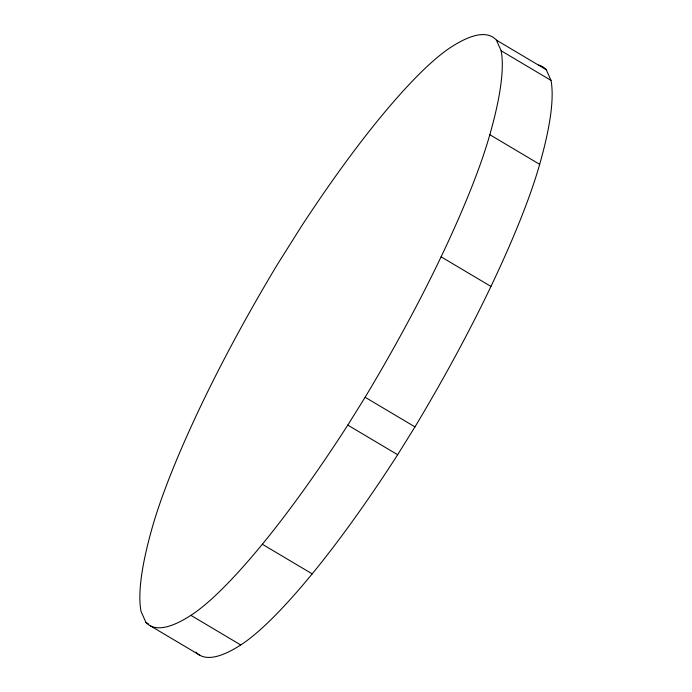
<?xml version="1.0" encoding="UTF-8"?>
<svg xmlns="http://www.w3.org/2000/svg" width="692" height="692" viewBox="0 0 692 692"><rect width="100%" height="100%" fill="white"/><g stroke="black" fill="none" stroke-linecap="round" stroke-linejoin="round"><path stroke-width="1.04" d="M347.799 425.104L365.117 397.269A316.132 53.595 -59.3 0 0 441.098 256.827A352.557 59.771 -59.3 0 0 489.824 134.706A557.397 94.493 -59.3 0 0 501.146 50.767L496.406 40.127A557.077 94.441 -59.3 0 0 451.219 47.047A352.557 59.771 -59.3 0 0 379.778 118.133A316.132 53.595 -59.3 0 0 301.643 225.981L276.843 265.382A316.132 53.595 -59.3 0 0 200.862 405.823A352.557 59.771 -59.3 0 0 152.136 527.944A557.077 94.441 -59.3 0 0 141.064 611.486L145.969 622.497L147.95 624.322A557.077 94.441 -59.3 0 0 190.888 615.335A352.557 59.771 -59.3 0 0 262.329 544.249A316.132 53.595 -59.3 0 0 347.799 425.104L397.658 454.722L414.966 426.886A316.132 53.595 -59.3 0 0 490.948 286.445A352.557 59.771 -59.3 0 0 539.673 164.333A557.397 94.493 -59.3 0 0 550.996 80.384L546.265 69.745A557.077 94.441 -59.3 0 0 538.661 64.987M496.406 40.127L546.265 69.745M501.146 50.767L550.996 80.384M489.824 134.706L539.673 164.333M441.098 256.827L490.948 286.445M365.117 397.269L414.966 426.886M262.329 544.249L312.187 573.867A316.132 53.595 -59.3 0 0 397.658 454.722M190.888 615.335L240.747 644.953A352.557 59.771 -59.3 0 0 312.187 573.867M145.969 622.497L148.737 624.141M150.484 625.905L200.334 655.523M195.819 652.115L197.8 653.94A557.077 94.441 -59.3 0 0 240.747 644.953"/></g></svg>
